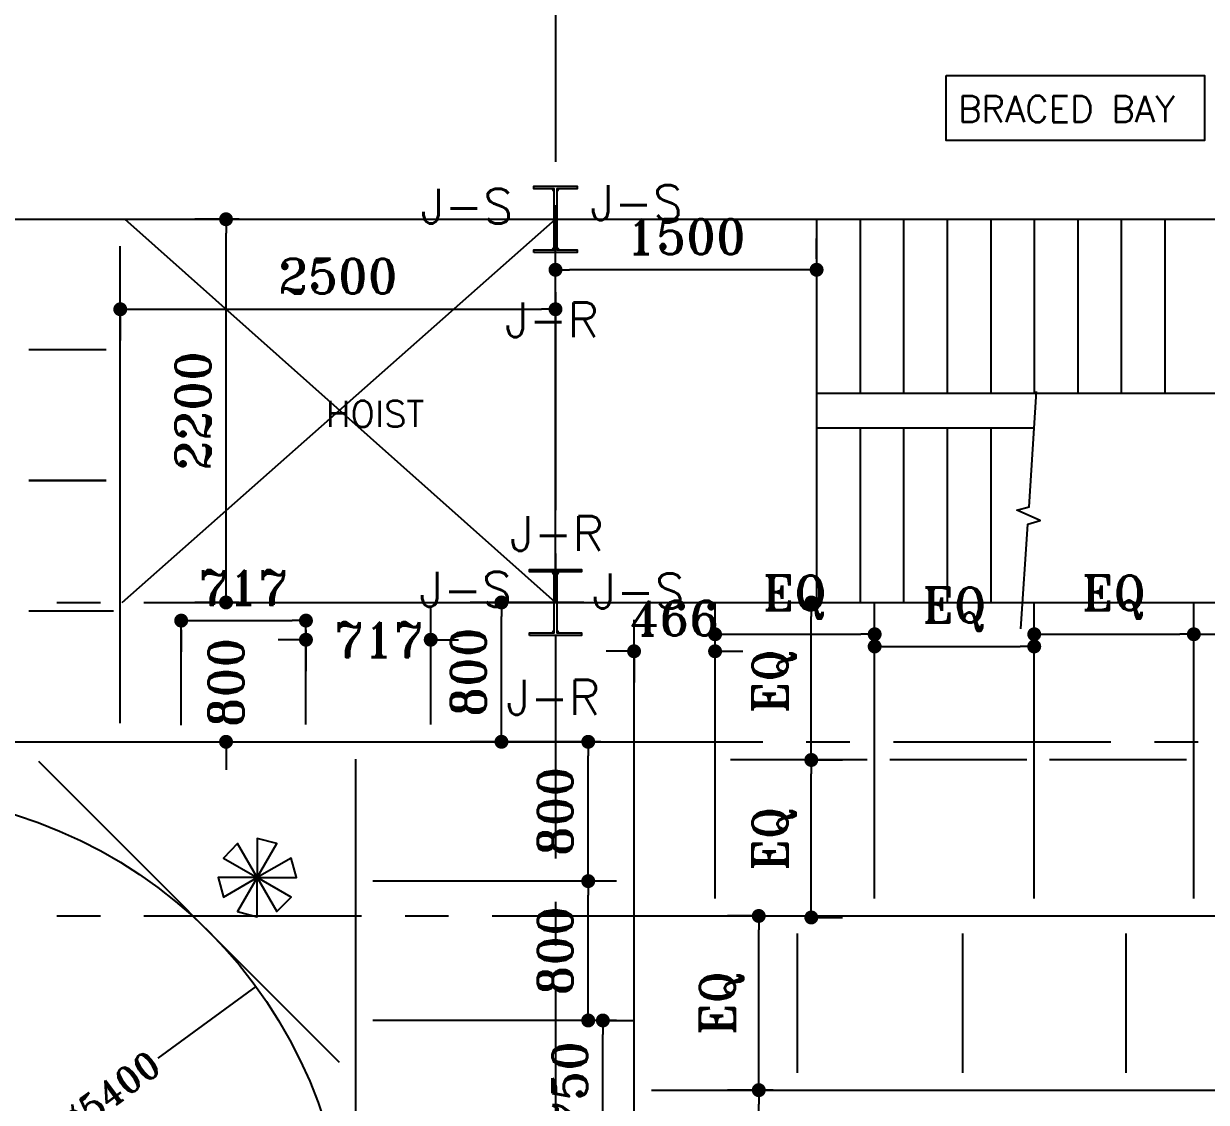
# Model space of a CAD drawing. Header units: inches. Extents: x 1387 to 2676, y -3554 to -2136.
# Drawn here: x 2639.01 to 2645.8, y -2647.56 to -2641.37 of the extents above; entities that cross this region are included whole.
import ezdxf
from ezdxf.enums import TextEntityAlignment as Align

# ---------------------------------------------------------------- set-up
doc = ezdxf.new("R2010")
doc.units = ezdxf.units.IN
doc.header["$MEASUREMENT"] = 0
doc.linetypes.add('CENTER', pattern=[2, 1.25, -0.25, 0.25, -0.25])
for name, color, linetype in [('3G', 3, 'Continuous'), ('AA-IPE300', 27, 'Continuous'), ('AA_CUT OUT', 250, 'Continuous'), ('AXE', 1, 'CENTER'), ('DIM', 8, 'Continuous'), ('MEMBER TEXT', 7, 'Continuous'), ('Pich', 2, 'Continuous'), ('STAIR', 145, 'Continuous'), ('UPN100', 1, 'Continuous')]:
    doc.layers.add(name, color=color, linetype=linetype)
doc.styles.add('ROMANS', font='ROMANS')
doc.styles.add('ROMANT', font='romant')
doc.dimstyles.new('Copy of 1-100', dxfattribs={"dimtxt": 0.2, "dimasz": 0.08, "dimexe": 0.18, "dimexo": 0.0625, "dimgap": 0.09, "dimtad": 1, "dimdec": 0, "dimlfac": 1000, "dimdsep": 46, "dimtxsty": 'ROMANT', "dimblk": 'DOT', "dimcen": 0.09, "dimclrd": 1, "dimclre": 1, "dimclrt": 3, "dimadec": 0, "dimazin": 0, "dimtfac": 1, "dimtdec": 0, "dimtix": 1, "dimtofl": 0, "dimtmove": 2, "dimatfit": 3, "dimldrblk": 'DOT', "dimfxl": 1, "dimtolj": 1, "dimarcsym": 0})

# ---------------------------------------------------------------- blocks, each defined once
blk = doc.blocks.new('DOT')
at = {"layer": 'DIM', "color": 0, "linetype": 'ByBlock'}
blk.add_line((-0.5, 0), (-1, 0), dxfattribs=at)
at = {"layer": 'DIM', "color": 0, "linetype": 'ByBlock', "const_width": 0.5}
blk.add_lwpolyline([(-0.25, 0, 1), (0.25, 0, 1)], format="xyb", close=True, dxfattribs=at)
blk = doc.blocks.new('*D2549')
at = {"color": 1, "lineweight": -2, "transparency": 16777216}
for p, q in [((-9722.2, 5595.9), (-10283.6, 5184.5)), ((-14077.8, 2404.1), (-10831.1, 4783.3))]:
    blk.add_line(p, q, dxfattribs=at)
at = {"layer": 'Defpoints', "color": 0, "transparency": 16777216}
for p in [(-9722.2, 5595.9), (-14077.8, 2404.1)]:
    blk.add_point(p, dxfattribs=at)
at = {"color": 1, "lineweight": -2, "transparency": 16777216, "xscale": 0.08, "yscale": 0.08, "zscale": 0.08}
for p, rotation in [((-9722.2, 5595.9), 36.23449440421251), ((-14077.8, 2404.1), 216.2344944042126)]:
    blk.add_blockref('DOT', p, dxfattribs=dict(at, rotation=rotation))
at = {"color": 3, "transparency": 16777216, "insert": (-10557.3, 4983.9), "char_height": 150, "attachment_point": 5, "rotation": 36.23449, "style": 'ROMANT'}
blk.add_mtext('\\A1;∅5400', dxfattribs=at)
blk = doc.blocks.new('_Dot')
at = {"layer": 'DIM', "color": 0, "lineweight": -2}
blk.add_line((-0.5, 0), (-1, 0), dxfattribs=at)
at = {"layer": 'DIM', "color": 0, "const_width": 0.5}
blk.add_lwpolyline([(-0.25, 0, 1), (0.25, 0, 1)], format="xyb", close=True, dxfattribs=at)
blk = doc.blocks.new('*D2424')
at = {"layer": 'Defpoints', "color": 0, "transparency": 16777216}
for p in [(2639.5603, -2642.9366), (2642.0603, -2643.0068), (2642.0603, -2643.0068)]:
    blk.add_point(p, dxfattribs=at)
at = {"layer": 'Pich', "color": 1, "lineweight": -2, "transparency": 16777216}
for p, q in [((2642.0603, -2642.9443), (2642.0603, -2642.8268)), ((2639.5603, -2642.9991), (2639.5603, -2643.1868)), ((2639.6403, -2643.0068), (2641.9803, -2643.0068))]:
    blk.add_line(p, q, dxfattribs=at)
at = {"layer": 'Pich', "color": 1, "lineweight": -2, "transparency": 16777216, "xscale": 0.08, "yscale": 0.08, "zscale": 0.08, "rotation": 180}
blk.add_blockref('DOT', (2639.5603, -2643.0068), dxfattribs=at)
at = {"layer": 'Pich', "color": 1, "lineweight": -2, "transparency": 16777216, "xscale": 0.08, "yscale": 0.08, "zscale": 0.08}
blk.add_blockref('DOT', (2642.0603, -2643.0068), dxfattribs=at)
at = {"layer": 'Pich', "color": 3, "transparency": 16777216, "insert": (2640.8103, -2642.8168), "char_height": 0.2, "attachment_point": 5, "style": 'ROMANT'}
blk.add_mtext('\\A1;2500', dxfattribs=at)
blk = doc.blocks.new('*D2425')
at = {"layer": 'Defpoints', "color": 0, "transparency": 16777216}
for p in [(2640.1678, -2642.4902), (2640.3051, -2642.4902), (2640.3051, -2644.6902)]:
    blk.add_point(p, dxfattribs=at)
at = {"layer": 'Pich', "color": 1, "lineweight": -2, "transparency": 16777216}
for p, q in [((2640.2426, -2642.4902), (2639.9878, -2642.4902)), ((2640.1678, -2644.6102), (2640.1678, -2642.5702)), ((2640.2426, -2644.6902), (2639.9878, -2644.6902))]:
    blk.add_line(p, q, dxfattribs=at)
at = {"layer": 'Pich', "color": 1, "lineweight": -2, "transparency": 16777216, "xscale": 0.08, "yscale": 0.08, "zscale": 0.08}
for p, rotation in [((2640.1678, -2642.4902), 90), ((2640.1678, -2644.6902), 270)]:
    blk.add_blockref('DOT', p, dxfattribs=dict(at, rotation=rotation))
at = {"layer": 'Pich', "color": 3, "transparency": 16777216, "insert": (2639.9778, -2643.5902), "char_height": 0.2, "attachment_point": 5, "rotation": 90, "style": 'ROMANT'}
blk.add_mtext('\\A1;2200', dxfattribs=at)
blk = doc.blocks.new('*D2434')
at = {"layer": 'Defpoints', "color": 0, "transparency": 16777216}
for p in [(2639.9103, -2644.7852), (2640.627, -2644.7852), (2640.627, -2644.7944)]:
    blk.add_point(p, dxfattribs=at)
at = {"layer": 'Pich', "color": 1, "lineweight": -2, "transparency": 16777216}
for p, q in [((2639.9903, -2644.7944), (2640.547, -2644.7944)), ((2639.9103, -2644.8477), (2639.9103, -2644.9744)), ((2640.627, -2644.8477), (2640.627, -2644.9744))]:
    blk.add_line(p, q, dxfattribs=at)
at = {"layer": 'Pich', "color": 1, "lineweight": -2, "transparency": 16777216, "xscale": 0.08, "yscale": 0.08, "zscale": 0.08, "rotation": 180}
blk.add_blockref('DOT', (2639.9103, -2644.7944), dxfattribs=at)
at = {"layer": 'Pich', "color": 1, "lineweight": -2, "transparency": 16777216, "xscale": 0.08, "yscale": 0.08, "zscale": 0.08}
blk.add_blockref('DOT', (2640.627, -2644.7944), dxfattribs=at)
at = {"layer": 'Pich', "color": 3, "transparency": 16777216, "insert": (2640.2687, -2644.6044), "char_height": 0.2, "attachment_point": 5, "style": 'ROMANT'}
blk.add_mtext('\\A1;717', dxfattribs=at)
blk = doc.blocks.new('*D2435')
at = {"layer": 'Defpoints', "color": 0, "transparency": 16777216}
for p in [(2640.627, -2644.842), (2641.3437, -2644.9041), (2641.3437, -2644.9041)]:
    blk.add_point(p, dxfattribs=at)
at = {"layer": 'Pich', "color": 1, "lineweight": -2, "transparency": 16777216}
for p, q in [((2641.3437, -2644.8416), (2641.3437, -2644.7241)), ((2640.547, -2644.9041), (2640.467, -2644.9041)), ((2640.627, -2644.9045), (2640.627, -2645.0841)), ((2641.4237, -2644.9041), (2641.5037, -2644.9041))]:
    blk.add_line(p, q, dxfattribs=at)
at = {"layer": 'Pich', "color": 1, "lineweight": -2, "transparency": 16777216, "xscale": 0.08, "yscale": 0.08, "zscale": 0.08}
blk.add_blockref('DOT', (2640.627, -2644.9041), dxfattribs=at)
at = {"layer": 'Pich', "color": 1, "lineweight": -2, "transparency": 16777216, "xscale": 0.08, "yscale": 0.08, "zscale": 0.08, "rotation": 180}
blk.add_blockref('DOT', (2641.3437, -2644.9041), dxfattribs=at)
at = {"layer": 'Pich', "color": 3, "transparency": 16777216, "insert": (2641.0463, -2644.9041), "char_height": 0.2, "attachment_point": 5, "style": 'ROMANT'}
blk.add_mtext('\\A1;717', dxfattribs=at)
blk = doc.blocks.new('*D2436')
at = {"layer": 'Defpoints', "color": 0, "transparency": 16777216}
for p in [(2642.5115, -2644.8728), (2642.977, -2644.9705), (2642.977, -2644.9705)]:
    blk.add_point(p, dxfattribs=at)
at = {"layer": 'Pich', "color": 1, "lineweight": -2, "transparency": 16777216}
for p, q in [((2642.977, -2644.908), (2642.977, -2644.7905)), ((2642.5115, -2644.9353), (2642.5115, -2645.1505)), ((2642.4315, -2644.9705), (2642.3515, -2644.9705)), ((2643.057, -2644.9705), (2643.137, -2644.9705))]:
    blk.add_line(p, q, dxfattribs=at)
at = {"layer": 'Pich', "color": 1, "lineweight": -2, "transparency": 16777216, "xscale": 0.08, "yscale": 0.08, "zscale": 0.08}
blk.add_blockref('DOT', (2642.5115, -2644.9705), dxfattribs=at)
at = {"layer": 'Pich', "color": 1, "lineweight": -2, "transparency": 16777216, "xscale": 0.08, "yscale": 0.08, "zscale": 0.08, "rotation": 180}
blk.add_blockref('DOT', (2642.977, -2644.9705), dxfattribs=at)
at = {"layer": 'Pich', "color": 3, "transparency": 16777216, "insert": (2642.7442, -2644.7805), "char_height": 0.2, "attachment_point": 5, "style": 'ROMANT'}
blk.add_mtext('\\A1;466', dxfattribs=at)
blk = doc.blocks.new('*D2437')
at = {"layer": 'Defpoints', "color": 0, "transparency": 16777216}
for p in [(2642.977, -2644.8728), (2643.8937, -2644.8728), (2643.8937, -2645.0302)]:
    blk.add_point(p, dxfattribs=at)
at = {"layer": 'Pich', "color": 1, "lineweight": -2, "transparency": 16777216}
for p, q in [((2642.977, -2644.8103), (2642.977, -2644.6928)), ((2643.8937, -2644.9677), (2643.8937, -2644.6928)), ((2643.057, -2644.8728), (2643.8137, -2644.8728))]:
    blk.add_line(p, q, dxfattribs=at)
at = {"layer": 'Pich', "color": 1, "lineweight": -2, "transparency": 16777216, "xscale": 0.08, "yscale": 0.08, "zscale": 0.08, "rotation": 180}
blk.add_blockref('DOT', (2642.977, -2644.8728), dxfattribs=at)
at = {"layer": 'Pich', "color": 1, "lineweight": -2, "transparency": 16777216, "xscale": 0.08, "yscale": 0.08, "zscale": 0.08}
blk.add_blockref('DOT', (2643.8937, -2644.8728), dxfattribs=at)
at = {"layer": 'Pich', "color": 3, "transparency": 16777216, "insert": (2643.4353, -2644.659), "char_height": 0.2, "attachment_point": 5, "style": 'ROMANT'}
blk.add_mtext('\\A1;EQ', dxfattribs=at)
blk = doc.blocks.new('*D2438')
at = {"layer": 'Defpoints', "color": 0, "transparency": 16777216}
for p in [(2644.8103, -2644.9428), (2643.8937, -2645.0302), (2644.8103, -2645.0302)]:
    blk.add_point(p, dxfattribs=at)
at = {"layer": 'Pich', "color": 1, "lineweight": -2, "transparency": 16777216}
for p, q in [((2643.8937, -2644.9677), (2643.8937, -2644.7628)), ((2644.8103, -2644.9677), (2644.8103, -2644.7628)), ((2643.9737, -2644.9428), (2644.7303, -2644.9428))]:
    blk.add_line(p, q, dxfattribs=at)
at = {"layer": 'Pich', "color": 1, "lineweight": -2, "transparency": 16777216, "xscale": 0.08, "yscale": 0.08, "zscale": 0.08, "rotation": 180}
blk.add_blockref('DOT', (2643.8937, -2644.9428), dxfattribs=at)
at = {"layer": 'Pich', "color": 1, "lineweight": -2, "transparency": 16777216, "xscale": 0.08, "yscale": 0.08, "zscale": 0.08}
blk.add_blockref('DOT', (2644.8103, -2644.9428), dxfattribs=at)
at = {"layer": 'Pich', "color": 3, "transparency": 16777216, "insert": (2644.352, -2644.729), "char_height": 0.2, "attachment_point": 5, "style": 'ROMANT'}
blk.add_mtext('\\A1;EQ', dxfattribs=at)
blk = doc.blocks.new('*D2439')
at = {"layer": 'Defpoints', "color": 0, "transparency": 16777216}
for p in [(2645.727, -2644.8728), (2644.8103, -2644.9602), (2645.727, -2645.0302)]:
    blk.add_point(p, dxfattribs=at)
at = {"layer": 'Pich', "color": 1, "lineweight": -2, "transparency": 16777216}
for p, q in [((2644.8103, -2644.8977), (2644.8103, -2644.6928)), ((2645.727, -2644.9677), (2645.727, -2644.6928)), ((2644.8903, -2644.8728), (2645.647, -2644.8728))]:
    blk.add_line(p, q, dxfattribs=at)
at = {"layer": 'Pich', "color": 1, "lineweight": -2, "transparency": 16777216, "xscale": 0.08, "yscale": 0.08, "zscale": 0.08, "rotation": 180}
blk.add_blockref('DOT', (2644.8103, -2644.8728), dxfattribs=at)
at = {"layer": 'Pich', "color": 1, "lineweight": -2, "transparency": 16777216, "xscale": 0.08, "yscale": 0.08, "zscale": 0.08}
blk.add_blockref('DOT', (2645.727, -2644.8728), dxfattribs=at)
at = {"layer": 'Pich', "color": 3, "transparency": 16777216, "insert": (2645.2687, -2644.659), "char_height": 0.2, "attachment_point": 5, "style": 'ROMANT'}
blk.add_mtext('\\A1;EQ', dxfattribs=at)
blk = doc.blocks.new('*D2440')
at = {"layer": 'Defpoints', "color": 0, "transparency": 16777216}
for p in [(2646.6436, -2644.8728), (2645.727, -2644.9602), (2646.6436, -2645.0302)]:
    blk.add_point(p, dxfattribs=at)
at = {"layer": 'Pich', "color": 1, "lineweight": -2, "transparency": 16777216}
for p, q in [((2645.727, -2644.8977), (2645.727, -2644.6928)), ((2646.6436, -2644.9677), (2646.6436, -2644.6928)), ((2645.807, -2644.8728), (2646.5636, -2644.8728))]:
    blk.add_line(p, q, dxfattribs=at)
at = {"layer": 'Pich', "color": 1, "lineweight": -2, "transparency": 16777216, "xscale": 0.08, "yscale": 0.08, "zscale": 0.08, "rotation": 180}
blk.add_blockref('DOT', (2645.727, -2644.8728), dxfattribs=at)
at = {"layer": 'Pich', "color": 1, "lineweight": -2, "transparency": 16777216, "xscale": 0.08, "yscale": 0.08, "zscale": 0.08}
blk.add_blockref('DOT', (2646.6436, -2644.8728), dxfattribs=at)
at = {"layer": 'Pich', "color": 3, "transparency": 16777216, "insert": (2646.1853, -2644.659), "char_height": 0.2, "attachment_point": 5, "style": 'ROMANT'}
blk.add_mtext('\\A1;EQ', dxfattribs=at)
blk = doc.blocks.new('*D2461')
at = {"layer": 'Defpoints', "color": 0, "transparency": 16777216}
for p in [(2642.2998, -2647.0902), (2642.3325, -2647.0902), (2642.3325, -2647.8402)]:
    blk.add_point(p, dxfattribs=at)
at = {"layer": 'Pich', "color": 1, "lineweight": -2, "transparency": 16777216}
for p, q in [((2642.3623, -2647.0902), (2642.5125, -2647.0902)), ((2642.3325, -2647.7602), (2642.3325, -2647.1702)), ((2642.395, -2647.8402), (2642.5125, -2647.8402))]:
    blk.add_line(p, q, dxfattribs=at)
at = {"layer": 'Pich', "color": 1, "lineweight": -2, "transparency": 16777216, "xscale": 0.08, "yscale": 0.08, "zscale": 0.08}
for p, rotation in [((2642.3325, -2647.0902), 90), ((2642.3325, -2647.8402), 270)]:
    blk.add_blockref('DOT', p, dxfattribs=dict(at, rotation=rotation))
at = {"layer": 'Pich', "color": 3, "transparency": 16777216, "insert": (2642.1425, -2647.4652), "char_height": 0.2, "attachment_point": 5, "rotation": 90, "style": 'ROMANT'}
blk.add_mtext('\\A1;750', dxfattribs=at)
blk = doc.blocks.new('*D2462')
at = {"layer": 'Defpoints', "color": 0, "transparency": 16777216}
for p in [(2642.2485, -2646.2902), (2642.2998, -2646.2902), (2642.2998, -2647.0902)]:
    blk.add_point(p, dxfattribs=at)
at = {"layer": 'Pich', "color": 1, "lineweight": -2, "transparency": 16777216}
for p, q in [((2642.2373, -2646.2902), (2642.0685, -2646.2902)), ((2642.2485, -2647.0102), (2642.2485, -2646.3702)), ((2642.2373, -2647.0902), (2642.0685, -2647.0902))]:
    blk.add_line(p, q, dxfattribs=at)
at = {"layer": 'Pich', "color": 1, "lineweight": -2, "transparency": 16777216, "xscale": 0.08, "yscale": 0.08, "zscale": 0.08}
for p, rotation in [((2642.2485, -2646.2902), 90), ((2642.2485, -2647.0902), 270)]:
    blk.add_blockref('DOT', p, dxfattribs=dict(at, rotation=rotation))
at = {"layer": 'Pich', "color": 3, "transparency": 16777216, "insert": (2642.0585, -2646.6902), "char_height": 0.2, "attachment_point": 5, "rotation": 90, "style": 'ROMANT'}
blk.add_mtext('\\A1;800', dxfattribs=at)
blk = doc.blocks.new('*D2463')
at = {"layer": 'Defpoints', "color": 0, "transparency": 16777216}
for p in [(2642.2485, -2645.4902), (2642.2998, -2645.4902), (2642.3839, -2646.2902)]:
    blk.add_point(p, dxfattribs=at)
at = {"layer": 'Pich', "color": 1, "lineweight": -2, "transparency": 16777216}
for p, q in [((2642.2373, -2645.4902), (2642.0685, -2645.4902)), ((2642.2485, -2646.2102), (2642.2485, -2645.5702)), ((2642.3214, -2646.2902), (2642.0685, -2646.2902))]:
    blk.add_line(p, q, dxfattribs=at)
at = {"layer": 'Pich', "color": 1, "lineweight": -2, "transparency": 16777216, "xscale": 0.08, "yscale": 0.08, "zscale": 0.08}
for p, rotation in [((2642.2485, -2645.4902), 90), ((2642.2485, -2646.2902), 270)]:
    blk.add_blockref('DOT', p, dxfattribs=dict(at, rotation=rotation))
at = {"layer": 'Pich', "color": 3, "transparency": 16777216, "insert": (2642.0585, -2645.8902), "char_height": 0.2, "attachment_point": 5, "rotation": 90, "style": 'ROMANT'}
blk.add_mtext('\\A1;800', dxfattribs=at)
blk = doc.blocks.new('*D2464')
at = {"layer": 'Defpoints', "color": 0, "transparency": 16777216}
for p in [(2641.7498, -2644.6902), (2642.2854, -2644.6902), (2642.3839, -2645.4902)]:
    blk.add_point(p, dxfattribs=at)
at = {"layer": 'Pich', "color": 1, "lineweight": -2, "transparency": 16777216}
for p, q in [((2642.2229, -2644.6902), (2641.5698, -2644.6902)), ((2641.7498, -2645.4102), (2641.7498, -2644.7702)), ((2642.3214, -2645.4902), (2641.5698, -2645.4902))]:
    blk.add_line(p, q, dxfattribs=at)
at = {"layer": 'Pich', "color": 1, "lineweight": -2, "transparency": 16777216, "xscale": 0.08, "yscale": 0.08, "zscale": 0.08}
for p, rotation in [((2641.7498, -2644.6902), 90), ((2641.7498, -2645.4902), 270)]:
    blk.add_blockref('DOT', p, dxfattribs=dict(at, rotation=rotation))
at = {"layer": 'Pich', "color": 3, "transparency": 16777216, "insert": (2641.5598, -2645.0902), "char_height": 0.2, "attachment_point": 5, "rotation": 90, "style": 'ROMANT'}
blk.add_mtext('\\A1;800', dxfattribs=at)
blk = doc.blocks.new('*D2124')
at = {"layer": 'Defpoints', "color": 0, "transparency": 16777216}
for p in [(2640.0928, -2644.6902), (2640.0928, -2645.4902), (2640.1678, -2645.4902)]:
    blk.add_point(p, dxfattribs=at)
at = {"layer": 'Pich', "color": 1, "lineweight": -2, "transparency": 16777216}
for p, q in [((2640.1678, -2644.6102), (2640.1678, -2644.5302)), ((2640.1553, -2644.6902), (2640.3478, -2644.6902)), ((2640.1553, -2645.4902), (2640.3478, -2645.4902)), ((2640.1678, -2645.5702), (2640.1678, -2645.6502))]:
    blk.add_line(p, q, dxfattribs=at)
at = {"layer": 'Pich', "color": 1, "lineweight": -2, "transparency": 16777216, "xscale": 0.08, "yscale": 0.08, "zscale": 0.08}
for p, rotation in [((2640.1678, -2644.6902), 270), ((2640.1678, -2645.4902), 90)]:
    blk.add_blockref('DOT', p, dxfattribs=dict(at, rotation=rotation))
at = {"layer": 'Pich', "color": 3, "transparency": 16777216, "insert": (2640.1678, -2645.1504), "char_height": 0.2, "attachment_point": 5, "rotation": 90, "style": 'ROMANT'}
blk.add_mtext('\\A1;800', dxfattribs=at)
blk = doc.blocks.new('*D2477')
at = {"layer": 'Defpoints', "color": 0, "transparency": 16777216}
for p in [(2642.0603, -2642.7801), (2642.0603, -2642.7801), (2643.5602, -2642.7801)]:
    blk.add_point(p, dxfattribs=at)
at = {"layer": 'Pich', "color": 1, "lineweight": -2, "transparency": 16777216}
for p, q in [((2642.0603, -2642.7176), (2642.0603, -2642.6001)), ((2643.5602, -2642.7176), (2643.5602, -2642.6001)), ((2643.4802, -2642.7801), (2642.1403, -2642.7801))]:
    blk.add_line(p, q, dxfattribs=at)
at = {"layer": 'Pich', "color": 1, "lineweight": -2, "transparency": 16777216, "xscale": 0.08, "yscale": 0.08, "zscale": 0.08, "rotation": 180}
blk.add_blockref('DOT', (2642.0603, -2642.7801), dxfattribs=at)
at = {"layer": 'Pich', "color": 1, "lineweight": -2, "transparency": 16777216, "xscale": 0.08, "yscale": 0.08, "zscale": 0.08}
blk.add_blockref('DOT', (2643.5602, -2642.7801), dxfattribs=at)
at = {"layer": 'Pich', "color": 3, "transparency": 16777216, "insert": (2642.8103, -2642.5901), "char_height": 0.2, "attachment_point": 5, "style": 'ROMANT'}
blk.add_mtext('\\A1;1500', dxfattribs=at)
blk = doc.blocks.new('*D2498')
at = {"layer": 'Defpoints', "color": 0, "transparency": 16777216}
for p in [(2643.2279, -2647.4902), (2643.3733, -2647.4902), (2643.3733, -2648.4902)]:
    blk.add_point(p, dxfattribs=at)
at = {"layer": 'Pich', "color": 1, "lineweight": -2, "transparency": 16777216}
for p, q in [((2643.3108, -2647.4902), (2643.0479, -2647.4902)), ((2643.2279, -2648.4102), (2643.2279, -2647.5702)), ((2643.3108, -2648.4902), (2643.0479, -2648.4902))]:
    blk.add_line(p, q, dxfattribs=at)
at = {"layer": 'Pich', "color": 1, "lineweight": -2, "transparency": 16777216, "xscale": 0.08, "yscale": 0.08, "zscale": 0.08}
for p, rotation in [((2643.2279, -2647.4902), 90), ((2643.2279, -2648.4902), 270)]:
    blk.add_blockref('DOT', p, dxfattribs=dict(at, rotation=rotation))
at = {"layer": 'Pich', "color": 3, "transparency": 16777216, "insert": (2643.0141, -2647.9902), "char_height": 0.2, "attachment_point": 5, "rotation": 90, "style": 'ROMANT'}
blk.add_mtext('\\A1;EQ', dxfattribs=at)
blk = doc.blocks.new('*D2499')
at = {"layer": 'Defpoints', "color": 0, "transparency": 16777216}
for p in [(2643.2279, -2646.4902), (2643.2941, -2646.4902), (2643.2941, -2647.4902)]:
    blk.add_point(p, dxfattribs=at)
at = {"layer": 'Pich', "color": 1, "lineweight": -2, "transparency": 16777216}
for p, q in [((2643.2316, -2646.4902), (2643.0479, -2646.4902)), ((2643.2279, -2647.4102), (2643.2279, -2646.5702)), ((2643.2316, -2647.4902), (2643.0479, -2647.4902))]:
    blk.add_line(p, q, dxfattribs=at)
at = {"layer": 'Pich', "color": 1, "lineweight": -2, "transparency": 16777216, "xscale": 0.08, "yscale": 0.08, "zscale": 0.08}
for p, rotation in [((2643.2279, -2646.4902), 90), ((2643.2279, -2647.4902), 270)]:
    blk.add_blockref('DOT', p, dxfattribs=dict(at, rotation=rotation))
at = {"layer": 'Pich', "color": 3, "transparency": 16777216, "insert": (2643.0141, -2646.9902), "char_height": 0.2, "attachment_point": 5, "rotation": 90, "style": 'ROMANT'}
blk.add_mtext('\\A1;EQ', dxfattribs=at)
blk = doc.blocks.new('*D2623')
at = {"color": 1, "lineweight": -2, "transparency": 16777216}
for p, q in [((2643.5204, -2644.6902), (2643.7098, -2644.6902)), ((2643.5298, -2645.5146), (2643.5298, -2644.7702)), ((2643.5204, -2645.5946), (2643.7098, -2645.5946))]:
    blk.add_line(p, q, dxfattribs=at)
at = {"layer": 'Defpoints', "color": 0, "transparency": 16777216}
for p in [(2643.4579, -2644.6902), (2643.5298, -2644.6902), (2643.4579, -2645.5946)]:
    blk.add_point(p, dxfattribs=at)
at = {"color": 1, "lineweight": -2, "transparency": 16777216, "xscale": 0.08, "yscale": 0.08, "zscale": 0.08}
for p, rotation in [((2643.5298, -2644.6902), 90), ((2643.5298, -2645.5946), 270)]:
    blk.add_blockref('DOT', p, dxfattribs=dict(at, rotation=rotation))
at = {"color": 3, "transparency": 16777216, "insert": (2643.316, -2645.1424), "char_height": 0.2, "attachment_point": 5, "rotation": 90, "style": 'ROMANT'}
blk.add_mtext('\\A1;EQ', dxfattribs=at)
blk = doc.blocks.new('*D2624')
at = {"color": 1, "lineweight": -2, "transparency": 16777216}
for p, q in [((2643.5204, -2645.5946), (2643.7098, -2645.5946)), ((2643.5298, -2646.4189), (2643.5298, -2645.6746)), ((2643.5204, -2646.4989), (2643.7098, -2646.4989))]:
    blk.add_line(p, q, dxfattribs=at)
at = {"layer": 'Defpoints', "color": 0, "transparency": 16777216}
for p in [(2643.4579, -2645.5946), (2643.5298, -2645.5946), (2643.4579, -2646.4989)]:
    blk.add_point(p, dxfattribs=at)
at = {"color": 1, "lineweight": -2, "transparency": 16777216, "xscale": 0.08, "yscale": 0.08, "zscale": 0.08}
for p, rotation in [((2643.5298, -2645.5946), 90), ((2643.5298, -2646.4989), 270)]:
    blk.add_blockref('DOT', p, dxfattribs=dict(at, rotation=rotation))
at = {"color": 3, "transparency": 16777216, "insert": (2643.316, -2646.0467), "char_height": 0.2, "attachment_point": 5, "rotation": 90, "style": 'ROMANT'}
blk.add_mtext('\\A1;EQ', dxfattribs=at)
blk = doc.blocks.new('G$C27AC7FF8')
at = {"color": 3}
blk.add_lwpolyline([(-9518.3, 6107.8), (-9713.2, 6220.3), (-9488.2, 6220.3), (-9518.3, 6332.8), (-9713.2, 6220.3), (-9600.7, 6415.2), (-9713.2, 6445.3), (-9713.2, 6220.3), (-9825.7, 6415.2), (-9908, 6332.8), (-9713.2, 6220.3), (-9938.2, 6220.3), (-9908, 6107.8), (-9713.2, 6220.3), (-9825.7, 6025.5), (-9713.2, 5995.3), (-9713.2, 6220.3), (-9600.7, 6025.5), (-9518.3, 6107.8), (-9713.2, 6220.3), (-9488.2, 6220.3)], dxfattribs=at)
at = {"layer": 'AA_CUT OUT', "color": 1}
blk.add_circle((-11899.5, 4000), 2700, dxfattribs=at)
dim = blk.add_diameter_dim_2p(p1=(-14077.8, 2404.1), p2=(-9722.2, 5595.9), dimstyle='Copy of 1-100', override={"dimtxt": 150, "dimlfac": 1})
dim.commit()
dim.dimension.update_dxf_attribs({"geometry": '*D2549', "text_midpoint": (-10557.3, 4983.9), "dimtype": 163})

msp = doc.modelspace()

# ---------------------------------------------------------------- hatches: boundary and pattern name
for points in [[(2642.05285996, -2642.3152115), (2642.04138373, -2642.3152115, 0.4144144444), (2642.05285996, -2642.32669561)], [(2642.06785996, -2642.3152115), (2642.07933619, -2642.3152115, -0.4144144444), (2642.06785996, -2642.32669561)], [(2642.05285996, -2642.66525101), (2642.04138373, -2642.66525101, -0.4144144444), (2642.05285996, -2642.6537669)], [(2642.06785996, -2642.66525101), (2642.07933619, -2642.66525101, 0.4144144444), (2642.06785996, -2642.6537669)], [(2642.05285428, -2644.51510226), (2642.04137805, -2644.51510226, 0.4144144444), (2642.05285428, -2644.52658636)], [(2642.06785428, -2644.51510226), (2642.07933051, -2644.51510226, -0.4144144444), (2642.06785428, -2644.52658636)], [(2642.05285428, -2644.86514176), (2642.04137805, -2644.86514176, -0.4144144444), (2642.05285428, -2644.85365766)], [(2642.06785428, -2644.86514176), (2642.07933051, -2644.86514176, 0.4144144444), (2642.06785428, -2644.85365766)]]:
    msp.add_hatch(color=1).paths.add_polyline_path(points)

# ---------------------------------------------------------------- linework, layer by layer
at = {"color": 96, "elevation": -0.001}
msp.add_lwpolyline([(2644.30423608, -2641.66438484), (2645.78761184, -2641.66438484), (2645.78761184, -2642.0371379), (2644.30423608, -2642.0371379)], close=True, dxfattribs=at)
at = {"layer": '3G'}
for points in [[(2641.93535996, -2642.6802115), (2641.93535996, -2642.6652115), (2642.05285996, -2642.6652115), (2642.05285996, -2642.3152115), (2641.93535996, -2642.3152115), (2641.93535996, -2642.3002115), (2642.18535996, -2642.3002115), (2642.18535996, -2642.3152115), (2642.06785996, -2642.3152115), (2642.06785996, -2642.6652115), (2642.18535996, -2642.6652115), (2642.18535996, -2642.6802115)], [(2641.91035428, -2644.88010226), (2641.91035428, -2644.86510226), (2642.05285428, -2644.86510226), (2642.05285428, -2644.51510226), (2641.91035428, -2644.51510226), (2641.91035428, -2644.50010226), (2642.21035428, -2644.50010226), (2642.21035428, -2644.51510226), (2642.06785428, -2644.51510226), (2642.06785428, -2644.86510226), (2642.21035428, -2644.86510226), (2642.21035428, -2644.88010226)]]:
    msp.add_lwpolyline(points, close=True, dxfattribs=at)
for centre, start, end in [((2642.05285996, -2642.31521937), 180.157926883, 270.157926883), ((2642.06785996, -2642.31521937), 269.842073117, 359.842073117), ((2642.06785996, -2642.31521937), 269.842073117, 359.842073117), ((2642.05285996, -2642.66524314), 89.842073117, 179.842073117), ((2642.05285996, -2642.66524314), 89.842073117, 179.842073117), ((2642.06785996, -2642.66524314), 0.157926883, 90.157926883), ((2642.06785996, -2642.66524314), 0.157926883, 90.157926883), ((2642.06785996, -2642.66524314), 0.157926883, 90.157926883), ((2642.05285428, -2644.51511013), 180.157926883, 270.157926883), ((2642.06785428, -2644.51511013), 269.842073117, 359.842073117), ((2642.06785428, -2644.51511013), 269.842073117, 359.842073117), ((2642.05285428, -2644.86513389), 89.842073117, 179.842073117), ((2642.05285428, -2644.86513389), 89.842073117, 179.842073117), ((2642.06785428, -2644.86513389), 0.157926883, 90.157926883), ((2642.06785428, -2644.86513389), 0.157926883, 90.157926883), ((2642.06785428, -2644.86513389), 0.157926883, 90.157926883)]:
    msp.add_arc(centre, 0.01147623, start, end, dxfattribs=at)
at = {"layer": 'AA-IPE300', "color": 3}
for p, q in [((2634.06034225, -2642.49019815), (2650.06034225, -2642.49019815)), ((2642.06034225, -2644.69019815), (2642.06034225, -2642.49019815)), ((2639.56034185, -2645.38343917), (2639.56034185, -2642.64445939)), ((2640.01034225, -2644.69019815), (2647.71034196, -2644.69019815)), ((2639.91034225, -2645.39447623), (2639.91034225, -2644.79443744)), ((2640.62700225, -2645.39023694), (2640.62700225, -2644.79019815)), ((2641.34366225, -2645.39023694), (2641.34366225, -2644.79019815)), ((2642.5114824, -2652.49019815), (2642.5114824, -2644.79019815)), ((2642.97700225, -2646.39019815), (2642.97700225, -2644.79019815)), ((2643.89366225, -2646.39019815), (2643.89366225, -2644.79019815)), ((2644.81032225, -2646.39019815), (2644.81032225, -2644.79019815)), ((2645.72698225, -2646.39019815), (2645.72698225, -2644.79019815)), ((2642.06035379, -2644.88010226), (2642.06035221, -2645.49011145)), ((2634.06034225, -2645.49023694), (2642.4114824, -2645.49023694)), ((2639.09059993, -2645.60175034), (2640.81792029, -2647.3290707)), ((2640.9114824, -2645.59023694), (2640.9114824, -2652.39019815)), ((2643.85084827, -2645.59455945), (2643.06501593, -2645.59455945)), ((2644.76750827, -2645.59455945), (2643.98167593, -2645.59455945)), ((2645.68416827, -2645.59455945), (2644.89833593, -2645.59455945)), ((2642.4114824, -2646.29019815), (2641.0114824, -2646.29019815)), ((2642.6114824, -2646.49019815), (2650.06034225, -2646.49019815)), ((2642.4114824, -2647.09019815), (2641.0114824, -2647.09019815)), ((2642.6114824, -2647.49019815), (2649.96034225, -2647.49019815))]:
    msp.add_line(p, q, dxfattribs=at)
at = {"layer": 'AA_CUT OUT', "color": 3}
for p, q in [((2639.57100749, -2644.69010315), (2642.06032453, -2642.49019815)), ((2642.06032453, -2644.69019815), (2639.58626159, -2642.49019815))]:
    msp.add_line(p, q, dxfattribs=at)
at = {"layer": 'AXE'}
for p, q in [((2642.06036922, -2638.90945791), (2642.06033299, -2652.92733862)), ((2629.6961178, -2642.49019815), (2652.97383025, -2642.49019815)), ((2629.6961178, -2644.69007843), (2652.97383025, -2644.69013707)), ((2628.00105975, -2645.49007843), (2652.97383025, -2645.49013707)), ((2629.6961178, -2646.49007843), (2652.97383025, -2646.49013707))]:
    msp.add_line(p, q, dxfattribs=at)
at = {"layer": 'STAIR', "color": 3}
for p, q in [((2643.56021782, -2642.49019815), (2643.56021782, -2644.69019815)), ((2643.81021782, -2642.49019815), (2643.81021782, -2643.49019815)), ((2644.06021782, -2642.49019815), (2644.06021782, -2643.49019815)), ((2644.3102427, -2642.49019815), (2644.3102427, -2643.49019815)), ((2644.5602427, -2642.49019815), (2644.5602427, -2643.49019815)), ((2644.81026759, -2642.49019815), (2644.81026759, -2643.49019815)), ((2645.06026759, -2642.49019815), (2645.06026759, -2643.49019815)), ((2645.31029247, -2642.49019815), (2645.31029247, -2643.49019815)), ((2645.56029247, -2642.49019815), (2645.56029247, -2643.49019815)), ((2646.06031736, -2643.49019815), (2643.56021782, -2643.49019815)), ((2644.81026759, -2643.69019815), (2643.56021782, -2643.69019815)), ((2643.81021782, -2643.69019815), (2643.81021782, -2644.69019815)), ((2644.06021782, -2643.69019815), (2644.06021782, -2644.69019815)), ((2644.3102427, -2643.69019815), (2644.3102427, -2644.69019815)), ((2644.5602427, -2643.69019815), (2644.5602427, -2644.69019815))]:
    msp.add_line(p, q, dxfattribs=at)
at = {"layer": 'STAIR'}
msp.add_lwpolyline([(2644.73426174, -2644.84232836), (2644.77392228, -2644.24009008), (2644.84410358, -2644.21965773), (2644.71031228, -2644.16073857), (2644.78049357, -2644.14030622), (2644.82426918, -2643.47852942)], dxfattribs=at)
at = {"layer": 'UPN100', "color": 3}
for p, q in [((2639.47873467, -2643.24021759), (2639.03534225, -2643.24021759)), ((2639.03534225, -2643.99021755), (2639.47873467, -2643.99021755)), ((2639.47873467, -2643.99021759), (2639.03534225, -2643.99021759)), ((2639.52142206, -2644.74021759), (2639.03534225, -2644.74021759)), ((2643.4489824, -2646.59019815), (2643.4489824, -2647.39019815)), ((2644.3989824, -2646.59019815), (2644.3989824, -2647.39019815)), ((2645.3364824, -2646.59019815), (2645.3364824, -2647.39019815))]:
    msp.add_line(p, q, dxfattribs=at)

# ---------------------------------------------------------------- block references
at = {"layer": 'AA_CUT OUT', "color": 3, "xscale": 0.001, "yscale": 0.001, "zscale": 0.001}
msp.add_blockref('G$C27AC7FF8', (2650.06034225, -2652.49019815), dxfattribs=at)

# ---------------------------------------------------------------- texts
at = {"color": 3, "style": 'ROMANS'}
msp.add_text('BRACED BAY', height=0.15, dxfattribs=at).set_placement((2644.3723233, -2641.93212777, -0.001))
at = {"layer": 'MEMBER TEXT', "color": 3, "ltscale": 2, "style": 'ROMANS'}
for s, p in [('J-S', (2642.52591154, -2642.39525191)), ('J-S', (2641.55105936, -2642.41447372)), ('J-R', (2642.03968453, -2643.06732863)), ('J-R', (2642.06802313, -2644.29424971)), ('J-S', (2641.54395936, -2644.61447372)), ('J-S', (2642.53697357, -2644.62421177)), ('J-R', (2642.04719656, -2645.23532472))]:
    msp.add_text(s, height=0.2, dxfattribs=at).set_placement(p, align=Align.MIDDLE)
msp.add_text('HOIST', height=0.15, dxfattribs=at).set_placement((2641.02368148, -2643.72740681), align=Align.BOTTOM_CENTER)

# ---------------------------------------------------------------- dimensions: what is measured, and where the dimension line sits
for base, p1, p2, picture, middle in [((2643.52981445, -2644.69019815), (2643.4579321, -2645.59455945), (2643.4579321, -2644.69019815), '*D2623', (2643.31600492, -2645.1423788)), ((2643.52981445, -2645.59455945), (2643.4579321, -2646.49892074), (2643.4579321, -2645.59455945), '*D2624', (2643.31600492, -2646.0467401))]:
    dim = msp.add_linear_dim(base=base, p1=p1, p2=p2, angle=90, text='EQ', dimstyle='Copy of 1-100')
    dim.commit()
    dim.dimension.update_dxf_attribs({"geometry": picture, "text_midpoint": middle})
at = {"layer": 'Pich'}
for base, p1, p2, picture, middle in [((2640.16784887, -2642.49019815), (2640.30512464, -2644.69019815), (2640.30512464, -2642.49019815), '*D2425', (2639.97784887, -2643.59019815)), ((2641.74977793, -2644.69019815), (2642.38389795, -2645.49023694), (2642.28540762, -2644.69019815), '*D2464', (2641.55977793, -2645.09021755)), ((2642.24846586, -2645.49023694), (2642.38389795, -2646.29019815), (2642.29984601, -2645.49023694), '*D2463', (2642.05846586, -2645.89021755)), ((2642.24846586, -2646.29019815), (2642.29984601, -2647.09019815), (2642.29984601, -2646.29019815), '*D2462', (2642.05846586, -2646.69019815)), ((2642.33251781, -2647.09019815), (2642.33251781, -2647.84019815), (2642.29984601, -2647.09019815), '*D2461', (2642.14251781, -2647.46519815))]:
    dim = msp.add_linear_dim(base=base, p1=p1, p2=p2, angle=90, dimstyle='Copy of 1-100', dxfattribs=at)
    dim.commit()
    dim.dimension.update_dxf_attribs({"geometry": picture, "text_midpoint": middle})
for base, p1, p2, picture, middle in [((2642.06034225, -2642.78012461), (2643.56021782, -2642.78012461), (2642.06034225, -2642.78012461), '*D2477', (2642.81028003, -2642.59012461)), ((2642.06034225, -2643.00680928), (2639.56034185, -2642.9365668), (2642.06034225, -2643.00680928), '*D2424', (2640.81034205, -2642.81680928)), ((2640.62700225, -2644.79443744), (2639.91034225, -2644.78521691), (2640.62700225, -2644.78521691), '*D2434', (2640.26867225, -2644.60443744)), ((2642.97700225, -2644.97048845), (2642.5114824, -2644.87282988), (2642.97700225, -2644.97048845), '*D2436', (2642.74424232, -2644.78048845))]:
    dim = msp.add_linear_dim(base=base, p1=p1, p2=p2, dimstyle='Copy of 1-100', dxfattribs=at)
    dim.commit()
    dim.dimension.update_dxf_attribs({"geometry": picture, "text_midpoint": middle})
dim = msp.add_linear_dim(base=(2640.16784887, -2645.49023694), p1=(2640.09284887, -2644.69019815), p2=(2640.09284887, -2645.49023694), angle=90, dimstyle='Copy of 1-100', dxfattribs=at)
dim.commit()
dim.dimension.update_dxf_attribs({"geometry": '*D2124', "text_midpoint": (2640.16784887, -2645.15042865), "dimtype": 160})
for base, p1, p2, picture, middle in [((2643.89366225, -2644.87282988), (2642.97700225, -2644.87282988), (2643.89366225, -2645.03017857), '*D2437', (2643.43533225, -2644.65902036)), ((2645.72698225, -2644.87282988), (2644.81032225, -2644.96017613), (2645.72698225, -2645.03017857), '*D2439', (2645.26865225, -2644.65902036)), ((2646.64364225, -2644.87282988), (2645.72698225, -2644.96017613), (2646.64364225, -2645.03017857), '*D2440', (2646.18531225, -2644.65902036)), ((2644.81032225, -2644.94283233), (2643.89366225, -2645.03017857), (2644.81032225, -2645.03017857), '*D2438', (2644.35199225, -2644.72902281))]:
    dim = msp.add_linear_dim(base=base, p1=p1, p2=p2, text='EQ', dimstyle='Copy of 1-100', dxfattribs=at)
    dim.commit()
    dim.dimension.update_dxf_attribs({"geometry": picture, "text_midpoint": middle})
dim = msp.add_linear_dim(base=(2641.34366225, -2644.90405273), p1=(2640.62700225, -2644.8420018), p2=(2641.34366225, -2644.90405273), dimstyle='Copy of 1-100', dxfattribs=at)
dim.commit()
dim.dimension.update_dxf_attribs({"geometry": '*D2435', "text_midpoint": (2641.04634617, -2644.90405273), "dimtype": 160})
for base, p1, p2, picture, middle in [((2643.22792947, -2646.49019815), (2643.29405087, -2647.49019815), (2643.29405087, -2646.49019815), '*D2499', (2643.01411994, -2646.99019815)), ((2643.22792947, -2647.49019815), (2643.37331745, -2648.49019815), (2643.37331745, -2647.49019815), '*D2498', (2643.01411994, -2647.99019815))]:
    dim = msp.add_linear_dim(base=base, p1=p1, p2=p2, angle=90, text='EQ', dimstyle='Copy of 1-100', dxfattribs=at)
    dim.commit()
    dim.dimension.update_dxf_attribs({"geometry": picture, "text_midpoint": middle})

doc.saveas('drawing.dxf')
